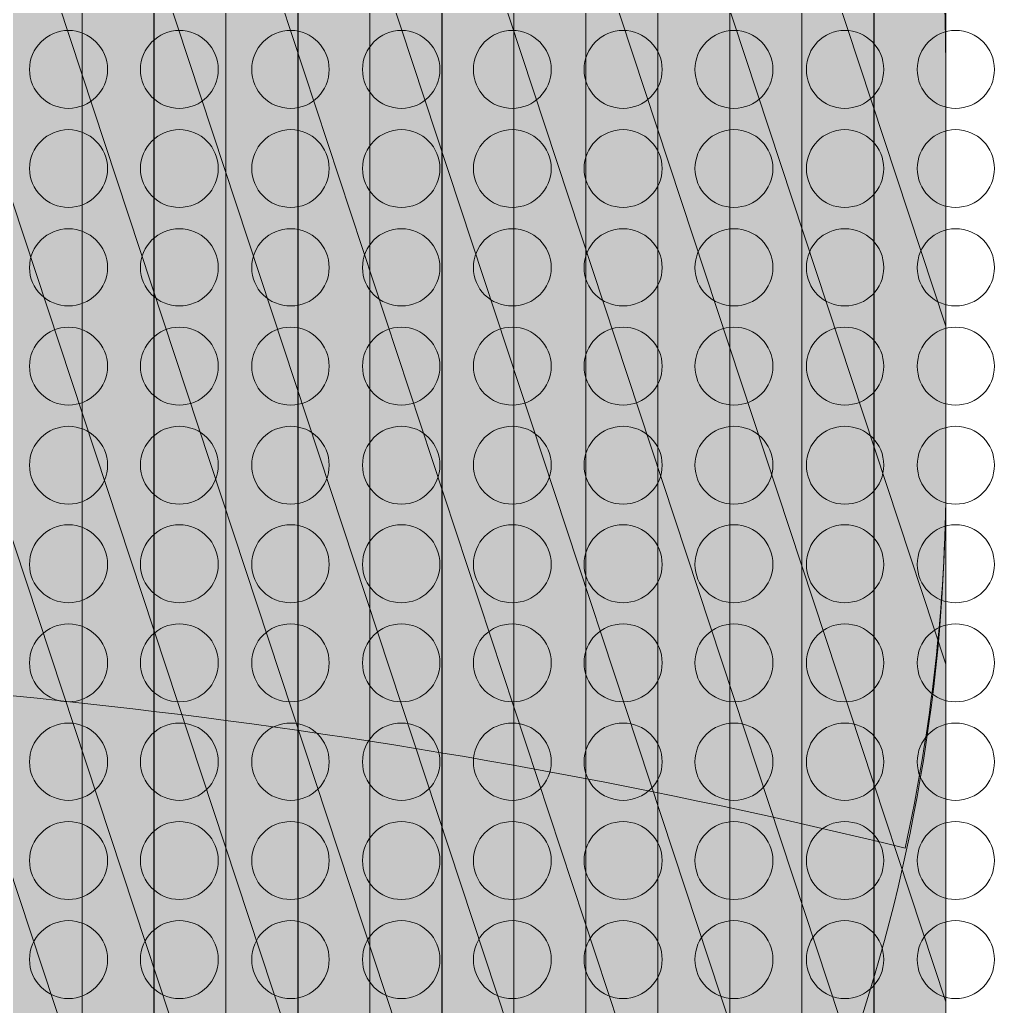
# Model space of a CAD drawing. Header units: inches. Extents: x 243 to 900, y -519 to -86.
# Drawn here: x 714.06 to 736.18, y -266.02 to -244.01 of the extents above; entities that cross this region are included whole.
import ezdxf

# ---------------------------------------------------------------- set-up
doc = ezdxf.new("R2010")
doc.units = ezdxf.units.IN
doc.header["$MEASUREMENT"] = 0
doc.layers.add('Layer 1', color=7, linetype='Continuous')

# ---------------------------------------------------------------- blocks, each defined once
blk = doc.blocks.new('block 3')
at = {"layer": 'Layer 1', "lineweight": 0}
blk.add_open_spline([(898.138, -484.267), (898.138, -494.991), (889.368, -503.763), (878.645, -503.763), (878.645, -503.763), (266.12, -503.763), (266.12, -503.763), (255.397, -503.763), (246.624, -494.991), (246.624, -484.267), (246.624, -484.267), (246.624, -108.507), (246.624, -108.507), (246.624, -97.783), (255.397, -89.011), (266.12, -89.011), (266.12, -89.011), (878.645, -89.011), (878.645, -89.011), (889.368, -89.011), (898.138, -97.783), (898.138, -108.507), (898.138, -108.507), (898.138, -484.267), (898.138, -484.267)], degree=3, knots=[0, 0, 0, 0, 1, 1, 1, 2, 2, 2, 3, 3, 3, 4, 4, 4, 5, 5, 5, 6, 6, 6, 7, 7, 7, 8, 8, 8, 8], dxfattribs=at)
blk = doc.blocks.new('block 2')
at = {"layer": 'Layer 1'}
blk.add_blockref('block 3', (0, 0), dxfattribs=at)
blk = doc.blocks.new('block 196')
at = {"layer": 'Layer 1', "lineweight": 0}
for points in [[(716.016, -245.111), (716.016, -245.6), (715.617, -245.982), (715.144, -245.982), (714.673, -245.982), (714.274, -245.6), (714.274, -245.111), (714.274, -244.64), (714.673, -244.242), (715.144, -244.242), (715.617, -244.242), (716.016, -244.64), (716.016, -245.111)], [(718.486, -245.111), (718.486, -245.6), (718.105, -245.982), (717.616, -245.982), (717.145, -245.982), (716.749, -245.6), (716.749, -245.111), (716.749, -244.64), (717.145, -244.242), (717.616, -244.242), (718.105, -244.242), (718.486, -244.64), (718.486, -245.111)], [(720.96, -245.111), (720.96, -245.6), (720.579, -245.982), (720.104, -245.982), (719.615, -245.982), (719.234, -245.6), (719.234, -245.111), (719.234, -244.64), (719.615, -244.242), (720.104, -244.242), (720.579, -244.242), (720.96, -244.64), (720.96, -245.111)], [(723.432, -245.111), (723.432, -245.6), (723.049, -245.982), (722.576, -245.982), (722.089, -245.982), (721.706, -245.6), (721.706, -245.111), (721.706, -244.64), (722.089, -244.242), (722.576, -244.242), (723.049, -244.242), (723.432, -244.64), (723.432, -245.111)], [(725.917, -245.111), (725.917, -245.6), (725.521, -245.982), (725.05, -245.982), (724.559, -245.982), (724.18, -245.6), (724.18, -245.111), (724.18, -244.64), (724.559, -244.242), (725.05, -244.242), (725.521, -244.242), (725.917, -244.64), (725.917, -245.111)], [(728.392, -245.111), (728.392, -245.6), (727.99, -245.982), (727.522, -245.982), (727.033, -245.982), (726.65, -245.6), (726.65, -245.111), (726.65, -244.64), (727.033, -244.242), (727.522, -244.242), (727.99, -244.242), (728.392, -244.64), (728.392, -245.111)], [(730.862, -245.111), (730.862, -245.6), (730.481, -245.982), (729.994, -245.982), (729.518, -245.982), (729.122, -245.6), (729.122, -245.111), (729.122, -244.64), (729.518, -244.242), (729.994, -244.242), (730.481, -244.242), (730.862, -244.64), (730.862, -245.111)], [(733.336, -245.111), (733.336, -245.6), (732.953, -245.982), (732.464, -245.982), (731.99, -245.982), (731.61, -245.6), (731.61, -245.111), (731.61, -244.64), (731.99, -244.242), (732.464, -244.242), (732.953, -244.242), (733.336, -244.64), (733.336, -245.111)], [(735.806, -245.111), (735.806, -245.6), (735.427, -245.982), (734.936, -245.982), (734.463, -245.982), (734.084, -245.6), (734.084, -245.111), (734.084, -244.64), (734.463, -244.242), (734.936, -244.242), (735.427, -244.242), (735.806, -244.64), (735.806, -245.111)]]:
    blk.add_open_spline(points, degree=3, knots=[0, 0, 0, 0, 1, 1, 1, 2, 2, 2, 3, 3, 3, 4, 4, 4, 4], dxfattribs=at)
blk = doc.blocks.new('block 197')
at = {"layer": 'Layer 1', "lineweight": 0}
for points in [[(716.016, -247.325), (716.016, -247.797), (715.617, -248.193), (715.144, -248.193), (714.673, -248.193), (714.274, -247.797), (714.274, -247.325), (714.274, -246.852), (714.673, -246.455), (715.144, -246.455), (715.617, -246.455), (716.016, -246.852), (716.016, -247.325)], [(718.486, -247.325), (718.486, -247.797), (718.105, -248.193), (717.616, -248.193), (717.145, -248.193), (716.749, -247.797), (716.749, -247.325), (716.749, -246.852), (717.145, -246.455), (717.616, -246.455), (718.105, -246.455), (718.486, -246.852), (718.486, -247.325)], [(720.96, -247.325), (720.96, -247.797), (720.579, -248.193), (720.104, -248.193), (719.615, -248.193), (719.234, -247.797), (719.234, -247.325), (719.234, -246.852), (719.615, -246.455), (720.104, -246.455), (720.579, -246.455), (720.96, -246.852), (720.96, -247.325)], [(723.432, -247.325), (723.432, -247.797), (723.049, -248.193), (722.576, -248.193), (722.089, -248.193), (721.706, -247.797), (721.706, -247.325), (721.706, -246.852), (722.089, -246.455), (722.576, -246.455), (723.049, -246.455), (723.432, -246.852), (723.432, -247.325)], [(725.917, -247.325), (725.917, -247.797), (725.521, -248.193), (725.05, -248.193), (724.559, -248.193), (724.18, -247.797), (724.18, -247.325), (724.18, -246.852), (724.559, -246.455), (725.05, -246.455), (725.521, -246.455), (725.917, -246.852), (725.917, -247.325)], [(728.392, -247.325), (728.392, -247.797), (727.99, -248.193), (727.522, -248.193), (727.033, -248.193), (726.65, -247.797), (726.65, -247.325), (726.65, -246.852), (727.033, -246.455), (727.522, -246.455), (727.99, -246.455), (728.392, -246.852), (728.392, -247.325)], [(730.862, -247.325), (730.862, -247.797), (730.481, -248.193), (729.994, -248.193), (729.518, -248.193), (729.122, -247.797), (729.122, -247.325), (729.122, -246.852), (729.518, -246.455), (729.994, -246.455), (730.481, -246.455), (730.862, -246.852), (730.862, -247.325)], [(733.336, -247.325), (733.336, -247.797), (732.953, -248.193), (732.464, -248.193), (731.99, -248.193), (731.61, -247.797), (731.61, -247.325), (731.61, -246.852), (731.99, -246.455), (732.464, -246.455), (732.953, -246.455), (733.336, -246.852), (733.336, -247.325)], [(735.806, -247.325), (735.806, -247.797), (735.427, -248.193), (734.936, -248.193), (734.463, -248.193), (734.084, -247.797), (734.084, -247.325), (734.084, -246.852), (734.463, -246.455), (734.936, -246.455), (735.427, -246.455), (735.806, -246.852), (735.806, -247.325)]]:
    blk.add_open_spline(points, degree=3, knots=[0, 0, 0, 0, 1, 1, 1, 2, 2, 2, 3, 3, 3, 4, 4, 4, 4], dxfattribs=at)
blk = doc.blocks.new('block 198')
at = {"layer": 'Layer 1', "lineweight": 0}
for points in [[(716.016, -249.538), (716.016, -250.011), (715.617, -250.392), (715.144, -250.392), (714.673, -250.392), (714.274, -250.011), (714.274, -249.538), (714.274, -249.047), (714.673, -248.669), (715.144, -248.669), (715.617, -248.669), (716.016, -249.047), (716.016, -249.538)], [(718.486, -249.538), (718.486, -250.011), (718.105, -250.392), (717.616, -250.392), (717.145, -250.392), (716.749, -250.011), (716.749, -249.538), (716.749, -249.047), (717.145, -248.669), (717.616, -248.669), (718.105, -248.669), (718.486, -249.047), (718.486, -249.538)], [(720.96, -249.538), (720.96, -250.011), (720.579, -250.392), (720.104, -250.392), (719.615, -250.392), (719.234, -250.011), (719.234, -249.538), (719.234, -249.047), (719.615, -248.669), (720.104, -248.669), (720.579, -248.669), (720.96, -249.047), (720.96, -249.538)], [(723.432, -249.538), (723.432, -250.011), (723.049, -250.392), (722.576, -250.392), (722.089, -250.392), (721.706, -250.011), (721.706, -249.538), (721.706, -249.047), (722.089, -248.669), (722.576, -248.669), (723.049, -248.669), (723.432, -249.047), (723.432, -249.538)], [(725.917, -249.538), (725.917, -250.011), (725.521, -250.392), (725.05, -250.392), (724.559, -250.392), (724.18, -250.011), (724.18, -249.538), (724.18, -249.047), (724.559, -248.669), (725.05, -248.669), (725.521, -248.669), (725.917, -249.047), (725.917, -249.538)], [(728.392, -249.538), (728.392, -250.011), (727.99, -250.392), (727.522, -250.392), (727.033, -250.392), (726.65, -250.011), (726.65, -249.538), (726.65, -249.047), (727.033, -248.669), (727.522, -248.669), (727.99, -248.669), (728.392, -249.047), (728.392, -249.538)], [(730.862, -249.538), (730.862, -250.011), (730.481, -250.392), (729.994, -250.392), (729.518, -250.392), (729.122, -250.011), (729.122, -249.538), (729.122, -249.047), (729.518, -248.669), (729.994, -248.669), (730.481, -248.669), (730.862, -249.047), (730.862, -249.538)], [(733.336, -249.538), (733.336, -250.011), (732.953, -250.392), (732.464, -250.392), (731.99, -250.392), (731.61, -250.011), (731.61, -249.538), (731.61, -249.047), (731.99, -248.669), (732.464, -248.669), (732.953, -248.669), (733.336, -249.047), (733.336, -249.538)], [(735.806, -249.538), (735.806, -250.011), (735.427, -250.392), (734.936, -250.392), (734.463, -250.392), (734.084, -250.011), (734.084, -249.538), (734.084, -249.047), (734.463, -248.669), (734.936, -248.669), (735.427, -248.669), (735.806, -249.047), (735.806, -249.538)]]:
    blk.add_open_spline(points, degree=3, knots=[0, 0, 0, 0, 1, 1, 1, 2, 2, 2, 3, 3, 3, 4, 4, 4, 4], dxfattribs=at)
blk = doc.blocks.new('block 199')
at = {"layer": 'Layer 1', "lineweight": 0}
for points in [[(716.016, -251.734), (716.016, -252.221), (715.617, -252.604), (715.144, -252.604), (714.673, -252.604), (714.274, -252.221), (714.274, -251.734), (714.274, -251.261), (714.673, -250.864), (715.144, -250.864), (715.617, -250.864), (716.016, -251.261), (716.016, -251.734)], [(718.486, -251.734), (718.486, -252.221), (718.105, -252.604), (717.616, -252.604), (717.145, -252.604), (716.749, -252.221), (716.749, -251.734), (716.749, -251.261), (717.145, -250.864), (717.616, -250.864), (718.105, -250.864), (718.486, -251.261), (718.486, -251.734)], [(720.96, -251.734), (720.96, -252.221), (720.579, -252.604), (720.104, -252.604), (719.615, -252.604), (719.234, -252.221), (719.234, -251.734), (719.234, -251.261), (719.615, -250.864), (720.104, -250.864), (720.579, -250.864), (720.96, -251.261), (720.96, -251.734)], [(723.432, -251.734), (723.432, -252.221), (723.049, -252.604), (722.576, -252.604), (722.089, -252.604), (721.706, -252.221), (721.706, -251.734), (721.706, -251.261), (722.089, -250.864), (722.576, -250.864), (723.049, -250.864), (723.432, -251.261), (723.432, -251.734)], [(725.917, -251.734), (725.917, -252.221), (725.521, -252.604), (725.05, -252.604), (724.559, -252.604), (724.18, -252.221), (724.18, -251.734), (724.18, -251.261), (724.559, -250.864), (725.05, -250.864), (725.521, -250.864), (725.917, -251.261), (725.917, -251.734)], [(728.392, -251.734), (728.392, -252.221), (727.99, -252.604), (727.522, -252.604), (727.033, -252.604), (726.65, -252.221), (726.65, -251.734), (726.65, -251.261), (727.033, -250.864), (727.522, -250.864), (727.99, -250.864), (728.392, -251.261), (728.392, -251.734)], [(730.862, -251.734), (730.862, -252.221), (730.481, -252.604), (729.994, -252.604), (729.518, -252.604), (729.122, -252.221), (729.122, -251.734), (729.122, -251.261), (729.518, -250.864), (729.994, -250.864), (730.481, -250.864), (730.862, -251.261), (730.862, -251.734)], [(733.336, -251.734), (733.336, -252.221), (732.953, -252.604), (732.464, -252.604), (731.99, -252.604), (731.61, -252.221), (731.61, -251.734), (731.61, -251.261), (731.99, -250.864), (732.464, -250.864), (732.953, -250.864), (733.336, -251.261), (733.336, -251.734)], [(735.806, -251.734), (735.806, -252.221), (735.427, -252.604), (734.936, -252.604), (734.463, -252.604), (734.084, -252.221), (734.084, -251.734), (734.084, -251.261), (734.463, -250.864), (734.936, -250.864), (735.427, -250.864), (735.806, -251.261), (735.806, -251.734)]]:
    blk.add_open_spline(points, degree=3, knots=[0, 0, 0, 0, 1, 1, 1, 2, 2, 2, 3, 3, 3, 4, 4, 4, 4], dxfattribs=at)
blk = doc.blocks.new('block 200')
at = {"layer": 'Layer 1', "lineweight": 0}
for points in [[(716.016, -253.946), (716.016, -254.42), (715.617, -254.815), (715.144, -254.815), (714.673, -254.815), (714.274, -254.42), (714.274, -253.946), (714.274, -253.46), (714.673, -253.077), (715.144, -253.077), (715.617, -253.077), (716.016, -253.46), (716.016, -253.946)], [(718.486, -253.946), (718.486, -254.42), (718.105, -254.815), (717.616, -254.815), (717.145, -254.815), (716.749, -254.42), (716.749, -253.946), (716.749, -253.46), (717.145, -253.077), (717.616, -253.077), (718.105, -253.077), (718.486, -253.46), (718.486, -253.946)], [(720.96, -253.946), (720.96, -254.42), (720.579, -254.815), (720.104, -254.815), (719.615, -254.815), (719.234, -254.42), (719.234, -253.946), (719.234, -253.46), (719.615, -253.077), (720.104, -253.077), (720.579, -253.077), (720.96, -253.46), (720.96, -253.946)], [(723.432, -253.946), (723.432, -254.42), (723.049, -254.815), (722.576, -254.815), (722.089, -254.815), (721.706, -254.42), (721.706, -253.946), (721.706, -253.46), (722.089, -253.077), (722.576, -253.077), (723.049, -253.077), (723.432, -253.46), (723.432, -253.946)], [(725.917, -253.946), (725.917, -254.42), (725.521, -254.815), (725.05, -254.815), (724.559, -254.815), (724.18, -254.42), (724.18, -253.946), (724.18, -253.46), (724.559, -253.077), (725.05, -253.077), (725.521, -253.077), (725.917, -253.46), (725.917, -253.946)], [(728.392, -253.946), (728.392, -254.42), (727.99, -254.815), (727.522, -254.815), (727.033, -254.815), (726.65, -254.42), (726.65, -253.946), (726.65, -253.46), (727.033, -253.077), (727.522, -253.077), (727.99, -253.077), (728.392, -253.46), (728.392, -253.946)], [(730.862, -253.946), (730.862, -254.42), (730.481, -254.815), (729.994, -254.815), (729.518, -254.815), (729.122, -254.42), (729.122, -253.946), (729.122, -253.46), (729.518, -253.077), (729.994, -253.077), (730.481, -253.077), (730.862, -253.46), (730.862, -253.946)], [(733.336, -253.946), (733.336, -254.42), (732.953, -254.815), (732.464, -254.815), (731.99, -254.815), (731.61, -254.42), (731.61, -253.946), (731.61, -253.46), (731.99, -253.077), (732.464, -253.077), (732.953, -253.077), (733.336, -253.46), (733.336, -253.946)], [(735.806, -253.946), (735.806, -254.42), (735.427, -254.815), (734.936, -254.815), (734.463, -254.815), (734.084, -254.42), (734.084, -253.946), (734.084, -253.46), (734.463, -253.077), (734.936, -253.077), (735.427, -253.077), (735.806, -253.46), (735.806, -253.946)]]:
    blk.add_open_spline(points, degree=3, knots=[0, 0, 0, 0, 1, 1, 1, 2, 2, 2, 3, 3, 3, 4, 4, 4, 4], dxfattribs=at)
blk = doc.blocks.new('block 201')
at = {"layer": 'Layer 1', "lineweight": 0}
for points in [[(716.016, -256.161), (716.016, -256.634), (715.617, -257.015), (715.144, -257.015), (714.673, -257.015), (714.274, -256.634), (714.274, -256.161), (714.274, -255.672), (714.673, -255.275), (715.144, -255.275), (715.617, -255.275), (716.016, -255.672), (716.016, -256.161)], [(718.486, -256.161), (718.486, -256.634), (718.105, -257.015), (717.616, -257.015), (717.145, -257.015), (716.749, -256.634), (716.749, -256.161), (716.749, -255.672), (717.145, -255.275), (717.616, -255.275), (718.105, -255.275), (718.486, -255.672), (718.486, -256.161)], [(720.96, -256.161), (720.96, -256.634), (720.579, -257.015), (720.104, -257.015), (719.615, -257.015), (719.234, -256.634), (719.234, -256.161), (719.234, -255.672), (719.615, -255.275), (720.104, -255.275), (720.579, -255.275), (720.96, -255.672), (720.96, -256.161)], [(723.432, -256.161), (723.432, -256.634), (723.049, -257.015), (722.576, -257.015), (722.089, -257.015), (721.706, -256.634), (721.706, -256.161), (721.706, -255.672), (722.089, -255.275), (722.576, -255.275), (723.049, -255.275), (723.432, -255.672), (723.432, -256.161)], [(725.917, -256.161), (725.917, -256.634), (725.521, -257.015), (725.05, -257.015), (724.559, -257.015), (724.18, -256.634), (724.18, -256.161), (724.18, -255.672), (724.559, -255.275), (725.05, -255.275), (725.521, -255.275), (725.917, -255.672), (725.917, -256.161)], [(728.392, -256.161), (728.392, -256.634), (727.99, -257.015), (727.522, -257.015), (727.033, -257.015), (726.65, -256.634), (726.65, -256.161), (726.65, -255.672), (727.033, -255.275), (727.522, -255.275), (727.99, -255.275), (728.392, -255.672), (728.392, -256.161)], [(730.862, -256.161), (730.862, -256.634), (730.481, -257.015), (729.994, -257.015), (729.518, -257.015), (729.122, -256.634), (729.122, -256.161), (729.122, -255.672), (729.518, -255.275), (729.994, -255.275), (730.481, -255.275), (730.862, -255.672), (730.862, -256.161)], [(733.336, -256.161), (733.336, -256.634), (732.953, -257.015), (732.464, -257.015), (731.99, -257.015), (731.61, -256.634), (731.61, -256.161), (731.61, -255.672), (731.99, -255.275), (732.464, -255.275), (732.953, -255.275), (733.336, -255.672), (733.336, -256.161)], [(735.806, -256.161), (735.806, -256.634), (735.427, -257.015), (734.936, -257.015), (734.463, -257.015), (734.084, -256.634), (734.084, -256.161), (734.084, -255.672), (734.463, -255.275), (734.936, -255.275), (735.427, -255.275), (735.806, -255.672), (735.806, -256.161)]]:
    blk.add_open_spline(points, degree=3, knots=[0, 0, 0, 0, 1, 1, 1, 2, 2, 2, 3, 3, 3, 4, 4, 4, 4], dxfattribs=at)
blk = doc.blocks.new('block 202')
at = {"layer": 'Layer 1', "lineweight": 0}
for points in [[(716.016, -258.357), (716.016, -258.844), (715.617, -259.226), (715.144, -259.226), (714.673, -259.226), (714.274, -258.844), (714.274, -258.357), (714.274, -257.869), (714.673, -257.488), (715.144, -257.488), (715.617, -257.488), (716.016, -257.869), (716.016, -258.357)], [(718.486, -258.357), (718.486, -258.844), (718.105, -259.226), (717.616, -259.226), (717.145, -259.226), (716.749, -258.844), (716.749, -258.357), (716.749, -257.869), (717.145, -257.488), (717.616, -257.488), (718.105, -257.488), (718.486, -257.869), (718.486, -258.357)], [(720.96, -258.357), (720.96, -258.844), (720.579, -259.226), (720.104, -259.226), (719.615, -259.226), (719.234, -258.844), (719.234, -258.357), (719.234, -257.869), (719.615, -257.488), (720.104, -257.488), (720.579, -257.488), (720.96, -257.869), (720.96, -258.357)], [(723.432, -258.357), (723.432, -258.844), (723.049, -259.226), (722.576, -259.226), (722.089, -259.226), (721.706, -258.844), (721.706, -258.357), (721.706, -257.869), (722.089, -257.488), (722.576, -257.488), (723.049, -257.488), (723.432, -257.869), (723.432, -258.357)], [(725.917, -258.357), (725.917, -258.844), (725.521, -259.226), (725.05, -259.226), (724.559, -259.226), (724.18, -258.844), (724.18, -258.357), (724.18, -257.869), (724.559, -257.488), (725.05, -257.488), (725.521, -257.488), (725.917, -257.869), (725.917, -258.357)], [(728.392, -258.357), (728.392, -258.844), (727.99, -259.226), (727.522, -259.226), (727.033, -259.226), (726.65, -258.844), (726.65, -258.357), (726.65, -257.869), (727.033, -257.488), (727.522, -257.488), (727.99, -257.488), (728.392, -257.869), (728.392, -258.357)], [(730.862, -258.357), (730.862, -258.844), (730.481, -259.226), (729.994, -259.226), (729.518, -259.226), (729.122, -258.844), (729.122, -258.357), (729.122, -257.869), (729.518, -257.488), (729.994, -257.488), (730.481, -257.488), (730.862, -257.869), (730.862, -258.357)], [(733.336, -258.357), (733.336, -258.844), (732.953, -259.226), (732.464, -259.226), (731.99, -259.226), (731.61, -258.844), (731.61, -258.357), (731.61, -257.869), (731.99, -257.488), (732.464, -257.488), (732.953, -257.488), (733.336, -257.869), (733.336, -258.357)], [(735.806, -258.357), (735.806, -258.844), (735.427, -259.226), (734.936, -259.226), (734.463, -259.226), (734.084, -258.844), (734.084, -258.357), (734.084, -257.869), (734.463, -257.488), (734.936, -257.488), (735.427, -257.488), (735.806, -257.869), (735.806, -258.357)]]:
    blk.add_open_spline(points, degree=3, knots=[0, 0, 0, 0, 1, 1, 1, 2, 2, 2, 3, 3, 3, 4, 4, 4, 4], dxfattribs=at)
blk = doc.blocks.new('block 203')
at = {"layer": 'Layer 1', "lineweight": 0}
for points in [[(716.016, -260.568), (716.016, -261.041), (715.617, -261.425), (715.144, -261.425), (714.673, -261.425), (714.274, -261.041), (714.274, -260.568), (714.274, -260.082), (714.673, -259.699), (715.144, -259.699), (715.617, -259.699), (716.016, -260.082), (716.016, -260.568)], [(718.486, -260.568), (718.486, -261.041), (718.105, -261.425), (717.616, -261.425), (717.145, -261.425), (716.749, -261.041), (716.749, -260.568), (716.749, -260.082), (717.145, -259.699), (717.616, -259.699), (718.105, -259.699), (718.486, -260.082), (718.486, -260.568)], [(720.96, -260.568), (720.96, -261.041), (720.579, -261.425), (720.104, -261.425), (719.615, -261.425), (719.234, -261.041), (719.234, -260.568), (719.234, -260.082), (719.615, -259.699), (720.104, -259.699), (720.579, -259.699), (720.96, -260.082), (720.96, -260.568)], [(723.432, -260.568), (723.432, -261.041), (723.049, -261.425), (722.576, -261.425), (722.089, -261.425), (721.706, -261.041), (721.706, -260.568), (721.706, -260.082), (722.089, -259.699), (722.576, -259.699), (723.049, -259.699), (723.432, -260.082), (723.432, -260.568)], [(725.917, -260.568), (725.917, -261.041), (725.521, -261.425), (725.05, -261.425), (724.559, -261.425), (724.18, -261.041), (724.18, -260.568), (724.18, -260.082), (724.559, -259.699), (725.05, -259.699), (725.521, -259.699), (725.917, -260.082), (725.917, -260.568)], [(728.392, -260.568), (728.392, -261.041), (727.99, -261.425), (727.522, -261.425), (727.033, -261.425), (726.65, -261.041), (726.65, -260.568), (726.65, -260.082), (727.033, -259.699), (727.522, -259.699), (727.99, -259.699), (728.392, -260.082), (728.392, -260.568)], [(730.862, -260.568), (730.862, -261.041), (730.481, -261.425), (729.994, -261.425), (729.518, -261.425), (729.122, -261.041), (729.122, -260.568), (729.122, -260.082), (729.518, -259.699), (729.994, -259.699), (730.481, -259.699), (730.862, -260.082), (730.862, -260.568)], [(733.336, -260.568), (733.336, -261.041), (732.953, -261.425), (732.464, -261.425), (731.99, -261.425), (731.61, -261.041), (731.61, -260.568), (731.61, -260.082), (731.99, -259.699), (732.464, -259.699), (732.953, -259.699), (733.336, -260.082), (733.336, -260.568)], [(735.806, -260.568), (735.806, -261.041), (735.427, -261.425), (734.936, -261.425), (734.463, -261.425), (734.084, -261.041), (734.084, -260.568), (734.084, -260.082), (734.463, -259.699), (734.936, -259.699), (735.427, -259.699), (735.806, -260.082), (735.806, -260.568)]]:
    blk.add_open_spline(points, degree=3, knots=[0, 0, 0, 0, 1, 1, 1, 2, 2, 2, 3, 3, 3, 4, 4, 4, 4], dxfattribs=at)
blk = doc.blocks.new('block 204')
at = {"layer": 'Layer 1', "lineweight": 0}
for points in [[(716.016, -262.768), (716.016, -263.255), (715.617, -263.637), (715.144, -263.637), (714.673, -263.637), (714.274, -263.255), (714.274, -262.768), (714.274, -262.294), (714.673, -261.898), (715.144, -261.898), (715.617, -261.898), (716.016, -262.294), (716.016, -262.768)], [(718.486, -262.768), (718.486, -263.255), (718.105, -263.637), (717.616, -263.637), (717.145, -263.637), (716.749, -263.255), (716.749, -262.768), (716.749, -262.294), (717.145, -261.898), (717.616, -261.898), (718.105, -261.898), (718.486, -262.294), (718.486, -262.768)], [(720.96, -262.768), (720.96, -263.255), (720.579, -263.637), (720.104, -263.637), (719.615, -263.637), (719.234, -263.255), (719.234, -262.768), (719.234, -262.294), (719.615, -261.898), (720.104, -261.898), (720.579, -261.898), (720.96, -262.294), (720.96, -262.768)], [(723.432, -262.768), (723.432, -263.255), (723.049, -263.637), (722.576, -263.637), (722.089, -263.637), (721.706, -263.255), (721.706, -262.768), (721.706, -262.294), (722.089, -261.898), (722.576, -261.898), (723.049, -261.898), (723.432, -262.294), (723.432, -262.768)], [(725.917, -262.768), (725.917, -263.255), (725.521, -263.637), (725.05, -263.637), (724.559, -263.637), (724.18, -263.255), (724.18, -262.768), (724.18, -262.294), (724.559, -261.898), (725.05, -261.898), (725.521, -261.898), (725.917, -262.294), (725.917, -262.768)], [(728.392, -262.768), (728.392, -263.255), (727.99, -263.637), (727.522, -263.637), (727.033, -263.637), (726.65, -263.255), (726.65, -262.768), (726.65, -262.294), (727.033, -261.898), (727.522, -261.898), (727.99, -261.898), (728.392, -262.294), (728.392, -262.768)], [(730.862, -262.768), (730.862, -263.255), (730.481, -263.637), (729.994, -263.637), (729.518, -263.637), (729.122, -263.255), (729.122, -262.768), (729.122, -262.294), (729.518, -261.898), (729.994, -261.898), (730.481, -261.898), (730.862, -262.294), (730.862, -262.768)], [(733.336, -262.768), (733.336, -263.255), (732.953, -263.637), (732.464, -263.637), (731.99, -263.637), (731.61, -263.255), (731.61, -262.768), (731.61, -262.294), (731.99, -261.898), (732.464, -261.898), (732.953, -261.898), (733.336, -262.294), (733.336, -262.768)], [(735.806, -262.768), (735.806, -263.255), (735.427, -263.637), (734.936, -263.637), (734.463, -263.637), (734.084, -263.255), (734.084, -262.768), (734.084, -262.294), (734.463, -261.898), (734.936, -261.898), (735.427, -261.898), (735.806, -262.294), (735.806, -262.768)]]:
    blk.add_open_spline(points, degree=3, knots=[0, 0, 0, 0, 1, 1, 1, 2, 2, 2, 3, 3, 3, 4, 4, 4, 4], dxfattribs=at)
blk = doc.blocks.new('block 205')
at = {"layer": 'Layer 1', "lineweight": 0}
for points in [[(716.016, -264.979), (716.016, -265.454), (715.617, -265.849), (715.144, -265.849), (714.673, -265.849), (714.274, -265.454), (714.274, -264.979), (714.274, -264.49), (714.673, -264.11), (715.144, -264.11), (715.617, -264.11), (716.016, -264.49), (716.016, -264.979)], [(718.486, -264.979), (718.486, -265.454), (718.105, -265.849), (717.616, -265.849), (717.145, -265.849), (716.749, -265.454), (716.749, -264.979), (716.749, -264.49), (717.145, -264.11), (717.616, -264.11), (718.105, -264.11), (718.486, -264.49), (718.486, -264.979)], [(720.96, -264.979), (720.96, -265.454), (720.579, -265.849), (720.104, -265.849), (719.615, -265.849), (719.234, -265.454), (719.234, -264.979), (719.234, -264.49), (719.615, -264.11), (720.104, -264.11), (720.579, -264.11), (720.96, -264.49), (720.96, -264.979)], [(723.432, -264.979), (723.432, -265.454), (723.049, -265.849), (722.576, -265.849), (722.089, -265.849), (721.706, -265.454), (721.706, -264.979), (721.706, -264.49), (722.089, -264.11), (722.576, -264.11), (723.049, -264.11), (723.432, -264.49), (723.432, -264.979)], [(725.917, -264.979), (725.917, -265.454), (725.521, -265.849), (725.05, -265.849), (724.559, -265.849), (724.18, -265.454), (724.18, -264.979), (724.18, -264.49), (724.559, -264.11), (725.05, -264.11), (725.521, -264.11), (725.917, -264.49), (725.917, -264.979)], [(728.392, -264.979), (728.392, -265.454), (727.99, -265.849), (727.522, -265.849), (727.033, -265.849), (726.65, -265.454), (726.65, -264.979), (726.65, -264.49), (727.033, -264.11), (727.522, -264.11), (727.99, -264.11), (728.392, -264.49), (728.392, -264.979)], [(730.862, -264.979), (730.862, -265.454), (730.481, -265.849), (729.994, -265.849), (729.518, -265.849), (729.122, -265.454), (729.122, -264.979), (729.122, -264.49), (729.518, -264.11), (729.994, -264.11), (730.481, -264.11), (730.862, -264.49), (730.862, -264.979)], [(733.336, -264.979), (733.336, -265.454), (732.953, -265.849), (732.464, -265.849), (731.99, -265.849), (731.61, -265.454), (731.61, -264.979), (731.61, -264.49), (731.99, -264.11), (732.464, -264.11), (732.953, -264.11), (733.336, -264.49), (733.336, -264.979)], [(735.806, -264.979), (735.806, -265.454), (735.427, -265.849), (734.936, -265.849), (734.463, -265.849), (734.084, -265.454), (734.084, -264.979), (734.084, -264.49), (734.463, -264.11), (734.936, -264.11), (735.427, -264.11), (735.806, -264.49), (735.806, -264.979)]]:
    blk.add_open_spline(points, degree=3, knots=[0, 0, 0, 0, 1, 1, 1, 2, 2, 2, 3, 3, 3, 4, 4, 4, 4], dxfattribs=at)
blk = doc.blocks.new('block 150')
at = {"layer": 'Layer 1'}
for name in ['block 196', 'block 197', 'block 198', 'block 199', 'block 200', 'block 201', 'block 202', 'block 203', 'block 204', 'block 205']:
    blk.add_blockref(name, (0, 0), dxfattribs=at)
blk = doc.blocks.new('block 149')
at = {"layer": 'Layer 1'}
blk.add_blockref('block 150', (0, 0), dxfattribs=at)
blk = doc.blocks.new('block 4')
at = {"layer": 'Layer 1'}
blk.add_blockref('block 149', (0, 0), dxfattribs=at)
blk = doc.blocks.new('block 291')
at = {"layer": 'Layer 1', "true_color": 0x1479be}
h = blk.add_hatch(color=152, dxfattribs=at)
h.dxf.hatch_style = 2
h.paths.add_polyline_path([(694.934, -205.731), (734.722, -326.223), (734.722, -333.76), (692.444, -205.731)])
at = {"layer": 'Layer 1', "true_color": 0x0b77bd}
h = blk.add_hatch(color=152, dxfattribs=at)
h.dxf.hatch_style = 2
h.paths.add_polyline_path([(697.422, -205.731), (734.722, -318.684), (734.722, -326.223), (694.932, -205.731)])
at = {"layer": 'Layer 1', "true_color": 0x0e75bb}
h = blk.add_hatch(color=152, dxfattribs=at)
h.dxf.hatch_style = 2
h.paths.add_polyline_path([(699.912, -205.731), (734.722, -311.146), (734.722, -318.684), (697.422, -205.731)])
h = blk.add_hatch(color=152, dxfattribs=at)
h.dxf.hatch_style = 2
h.paths.add_polyline_path([(702.4, -205.731), (734.722, -303.609), (734.722, -311.146), (699.912, -205.731)])
at = {"layer": 'Layer 1', "true_color": 0x1075bb}
h = blk.add_hatch(color=152, dxfattribs=at)
h.dxf.hatch_style = 2
h.paths.add_polyline_path([(704.888, -205.731), (734.722, -296.071), (734.722, -303.609), (702.4, -205.731)])
at = {"layer": 'Layer 1', "true_color": 0x1773b9}
h = blk.add_hatch(color=152, dxfattribs=at)
h.dxf.hatch_style = 2
h.paths.add_polyline_path([(707.379, -205.731), (734.724, -288.535), (734.724, -296.071), (704.888, -205.731)])
at = {"layer": 'Layer 1', "true_color": 0x1272b9}
h = blk.add_hatch(color=152, dxfattribs=at)
h.dxf.hatch_style = 2
h.paths.add_polyline_path([(709.867, -205.731), (734.724, -280.998), (734.724, -288.535), (707.379, -205.731)])
at = {"layer": 'Layer 1', "true_color": 0x1171b8}
h = blk.add_hatch(color=152, dxfattribs=at)
h.dxf.hatch_style = 2
h.paths.add_polyline_path([(712.357, -205.731), (734.724, -273.46), (734.724, -280.998), (709.867, -205.731)])
at = {"layer": 'Layer 1', "true_color": 0x1470b7}
h = blk.add_hatch(color=152, dxfattribs=at)
h.dxf.hatch_style = 2
h.paths.add_polyline_path([(714.848, -205.731), (734.724, -265.92), (734.724, -273.46), (712.357, -205.731)])
at = {"layer": 'Layer 1', "true_color": 0x136fb7}
h = blk.add_hatch(color=152, dxfattribs=at)
h.dxf.hatch_style = 2
h.paths.add_polyline_path([(717.336, -205.731), (734.722, -258.384), (734.722, -265.92), (714.848, -205.731)])
at = {"layer": 'Layer 1', "true_color": 0x166eb6}
h = blk.add_hatch(color=152, dxfattribs=at)
h.dxf.hatch_style = 2
h.paths.add_polyline_path([(719.826, -205.731), (734.722, -250.845), (734.722, -258.384), (717.336, -205.731)])
at = {"layer": 'Layer 1', "true_color": 0x126db5}
h = blk.add_hatch(color=152, dxfattribs=at)
h.dxf.hatch_style = 2
h.paths.add_polyline_path([(722.314, -205.731), (734.722, -243.308), (734.722, -250.845), (719.826, -205.731)])
at = {"layer": 'Layer 1', "lineweight": 0}
for points in [[(694.934, -205.731), (734.722, -326.223), (734.722, -333.76), (692.444, -205.731), (694.934, -205.731)], [(697.422, -205.731), (734.722, -318.684), (734.722, -326.223), (694.932, -205.731), (697.422, -205.731)], [(699.912, -205.731), (734.722, -311.146), (734.722, -318.684), (697.422, -205.731), (699.912, -205.731)], [(702.4, -205.731), (734.722, -303.609), (734.722, -311.146), (699.912, -205.731), (702.4, -205.731)], [(704.888, -205.731), (734.722, -296.071), (734.722, -303.609), (702.4, -205.731), (704.888, -205.731)], [(707.379, -205.731), (734.724, -288.535), (734.724, -296.071), (704.888, -205.731), (707.379, -205.731)], [(709.867, -205.731), (734.724, -280.998), (734.724, -288.535), (707.379, -205.731), (709.867, -205.731)], [(712.357, -205.731), (734.724, -273.46), (734.724, -280.998), (709.867, -205.731), (712.357, -205.731)], [(714.848, -205.731), (734.724, -265.92), (734.724, -273.46), (712.357, -205.731), (714.848, -205.731)], [(717.336, -205.731), (734.722, -258.384), (734.722, -265.92), (714.848, -205.731), (717.336, -205.731)], [(719.826, -205.731), (734.722, -250.845), (734.722, -258.384), (717.336, -205.731), (719.826, -205.731)], [(722.314, -205.731), (734.722, -243.308), (734.722, -250.845), (719.826, -205.731), (722.314, -205.731)]]:
    blk.add_lwpolyline(points, dxfattribs=at)
blk.add_open_spline([(691.095, -319.02), (691.095, -319.02), (589.582, -319.02), (589.582, -319.02), (589.582, -319.02), (589.582, -351.156), (589.582, -351.156), (589.582, -351.156), (695.458, -351.156), (695.458, -351.156), (717.145, -351.156), (734.722, -333.577), (734.722, -311.891), (734.722, -311.891), (734.722, -302.64), (734.722, -302.64), (734.722, -293.508), (731.599, -285.112), (726.37, -278.443), (731.599, -271.777), (734.722, -263.378), (734.722, -254.249), (734.722, -254.249), (734.722, -244.998), (734.722, -244.998), (734.722, -223.309), (717.145, -205.731), (695.458, -205.731), (695.458, -205.731), (619.679, -205.731), (619.679, -205.731), (619.679, -205.731), (614.577, -205.731), (614.577, -205.731), (614.577, -205.731), (589.582, -205.731), (589.582, -205.731), (589.582, -205.731), (589.582, -312.591), (589.582, -312.591), (589.582, -312.591), (619.679, -312.591), (619.679, -312.591), (619.679, -312.591), (619.679, -237.403), (619.679, -237.403), (619.679, -237.403), (691.095, -237.403), (691.095, -237.403), (697.856, -237.403), (703.336, -242.883), (703.336, -249.642), (703.336, -256.404), (697.856, -261.887), (691.095, -261.887), (691.095, -261.887), (627.844, -261.887), (627.844, -261.887), (627.844, -261.887), (627.844, -294.535), (627.844, -294.535), (627.844, -294.535), (691.095, -294.535), (691.095, -294.535), (697.856, -294.535), (703.336, -300.013), (703.336, -306.776), (703.336, -313.538), (697.856, -319.02), (691.095, -319.02)], degree=3, knots=[0, 0, 0, 0, 1, 1, 1, 2, 2, 2, 3, 3, 3, 4, 4, 4, 5, 5, 5, 6, 6, 6, 7, 7, 7, 8, 8, 8, 9, 9, 9, 10, 10, 10, 11, 11, 11, 12, 12, 12, 13, 13, 13, 14, 14, 14, 15, 15, 15, 16, 16, 16, 17, 17, 17, 18, 18, 18, 19, 19, 19, 20, 20, 20, 21, 21, 21, 22, 22, 22, 23, 23, 23, 23], dxfattribs=at)
blk = doc.blocks.new('block 290')
at = {"layer": 'Layer 1', "lineweight": 0}
blk.add_lwpolyline([(589.582, -351.156), (734.722, -351.156), (734.722, -205.731), (589.582, -205.731), (589.582, -351.156)], dxfattribs=at)
at = {"layer": 'Layer 1'}
blk.add_blockref('block 291', (0, 0), dxfattribs=at)
blk = doc.blocks.new('block 289')
at = {"layer": 'Layer 1'}
blk.add_blockref('block 290', (0, 0), dxfattribs=at)
blk = doc.blocks.new('block 293')
at = {"layer": 'Layer 1', "true_color": 0x136ab3}
h = blk.add_hatch(color=152, dxfattribs=at)
h.dxf.hatch_style = 2
h.paths.add_polyline_path([(713.843, -205.731), (715.448, -205.731), (715.448, -310.374), (713.843, -310.374)])
at = {"layer": 'Layer 1', "true_color": 0x1169b0}
h = blk.add_hatch(color=144, dxfattribs=at)
h.dxf.hatch_style = 2
h.paths.add_polyline_path([(715.448, -205.731), (717.05, -205.731), (717.05, -310.374), (715.448, -310.374)])
at = {"layer": 'Layer 1', "true_color": 0x0e68b2}
h = blk.add_hatch(color=152, dxfattribs=at)
h.dxf.hatch_style = 2
h.paths.add_polyline_path([(717.055, -205.731), (718.658, -205.731), (718.658, -310.374), (717.055, -310.374)])
at = {"layer": 'Layer 1', "true_color": 0x1066b0}
h = blk.add_hatch(color=144, dxfattribs=at)
h.dxf.hatch_style = 2
h.paths.add_polyline_path([(718.658, -205.731), (720.265, -205.731), (720.265, -310.374), (718.658, -310.374)])
at = {"layer": 'Layer 1', "true_color": 0x1365af}
h = blk.add_hatch(color=144, dxfattribs=at)
h.dxf.hatch_style = 2
h.paths.add_polyline_path([(720.268, -205.731), (721.872, -205.731), (721.872, -310.374), (720.268, -310.374)])
at = {"layer": 'Layer 1', "true_color": 0x0a65af}
h = blk.add_hatch(color=144, dxfattribs=at)
h.dxf.hatch_style = 2
h.paths.add_polyline_path([(721.872, -205.731), (723.477, -205.731), (723.477, -310.374), (721.872, -310.374)])
at = {"layer": 'Layer 1', "true_color": 0x1063af}
h = blk.add_hatch(color=144, dxfattribs=at)
h.dxf.hatch_style = 2
h.paths.add_polyline_path([(723.48, -205.731), (725.085, -205.731), (725.085, -310.374), (723.48, -310.374)])
at = {"layer": 'Layer 1', "true_color": 0x0f63ac}
h = blk.add_hatch(color=144, dxfattribs=at)
h.dxf.hatch_style = 2
h.paths.add_polyline_path([(725.085, -205.731), (726.69, -205.731), (726.69, -310.374), (725.085, -310.374)])
at = {"layer": 'Layer 1', "true_color": 0x0e61ad}
h = blk.add_hatch(color=144, dxfattribs=at)
h.dxf.hatch_style = 2
h.paths.add_polyline_path([(726.692, -205.731), (728.297, -205.731), (728.297, -310.374), (726.692, -310.374)])
at = {"layer": 'Layer 1', "true_color": 0x1261ab}
h = blk.add_hatch(color=144, dxfattribs=at)
h.dxf.hatch_style = 2
h.paths.add_polyline_path([(728.297, -205.731), (729.902, -205.731), (729.902, -310.374), (728.297, -310.374)])
at = {"layer": 'Layer 1', "true_color": 0x145fac}
h = blk.add_hatch(color=144, dxfattribs=at)
h.dxf.hatch_style = 2
h.paths.add_polyline_path([(729.905, -205.731), (731.509, -205.731), (731.509, -310.374), (729.905, -310.374)])
at = {"layer": 'Layer 1', "true_color": 0x105fa9}
h = blk.add_hatch(color=144, dxfattribs=at)
h.dxf.hatch_style = 2
h.paths.add_polyline_path([(731.509, -205.731), (733.114, -205.731), (733.114, -310.374), (731.509, -310.374)])
at = {"layer": 'Layer 1', "true_color": 0x0c5fa9}
h = blk.add_hatch(color=144, dxfattribs=at)
h.dxf.hatch_style = 2
h.paths.add_polyline_path([(733.119, -205.731), (734.722, -205.731), (734.722, -310.374), (733.119, -310.374)])
h = blk.add_hatch(color=144, dxfattribs=at)
h.dxf.hatch_style = 2
edge = h.paths.add_edge_path()
edge.add_spline(control_points=[(734.722, -310.376), (734.722, -310.376), (734.722, -205.733), (734.722, -205.733), (734.722, -205.733), (734.722, -310.376), (734.722, -310.376)], knot_values=[0, 0, 0, 0, 1, 1, 1, 2, 2, 2, 2], degree=3, periodic=1)
at = {"layer": 'Layer 1', "lineweight": 0}
for points in [[(713.843, -205.731), (715.448, -205.731), (715.448, -310.374), (713.843, -310.374), (713.843, -205.731)], [(715.448, -205.731), (717.05, -205.731), (717.05, -310.374), (715.448, -310.374), (715.448, -205.731)], [(717.055, -205.731), (718.658, -205.731), (718.658, -310.374), (717.055, -310.374), (717.055, -205.731)], [(718.658, -205.731), (720.265, -205.731), (720.265, -310.374), (718.658, -310.374), (718.658, -205.731)], [(720.268, -205.731), (721.872, -205.731), (721.872, -310.374), (720.268, -310.374), (720.268, -205.731)], [(721.872, -205.731), (723.477, -205.731), (723.477, -310.374), (721.872, -310.374), (721.872, -205.731)], [(723.48, -205.731), (725.085, -205.731), (725.085, -310.374), (723.48, -310.374), (723.48, -205.731)], [(725.085, -205.731), (726.69, -205.731), (726.69, -310.374), (725.085, -310.374), (725.085, -205.731)], [(726.692, -205.731), (728.297, -205.731), (728.297, -310.374), (726.692, -310.374), (726.692, -205.731)], [(728.297, -205.731), (729.902, -205.731), (729.902, -310.374), (728.297, -310.374), (728.297, -205.731)], [(729.905, -205.731), (731.509, -205.731), (731.509, -310.374), (729.905, -310.374), (729.905, -205.731)], [(731.509, -205.731), (733.114, -205.731), (733.114, -310.374), (731.509, -310.374), (731.509, -205.731)], [(733.119, -205.731), (734.722, -205.731), (734.722, -310.374), (733.119, -310.374), (733.119, -205.731)]]:
    blk.add_lwpolyline(points, dxfattribs=at)
for points, knots in [([(619.679, -205.733), (619.679, -205.733), (614.577, -205.733), (614.577, -205.733), (614.577, -205.733), (589.585, -205.733), (589.585, -205.733), (589.585, -205.733), (589.585, -310.374), (589.585, -310.374), (598.246, -299.877), (608.385, -290.641), (619.679, -282.975), (619.679, -282.975), (619.679, -237.403), (619.679, -237.403), (619.679, -237.403), (691.095, -237.403), (691.095, -237.403), (697.853, -237.403), (703.336, -242.88), (703.336, -249.642), (703.336, -253.078), (701.917, -256.179), (699.638, -258.405), (699.688, -258.405), (699.738, -258.401), (699.786, -258.401), (711.517, -258.401), (722.912, -259.826), (733.817, -262.491), (734.388, -259.832), (734.722, -257.081), (734.722, -254.249), (734.722, -254.249), (734.722, -244.998), (734.722, -244.998), (734.722, -223.309), (717.145, -205.733), (695.458, -205.733), (695.458, -205.733), (619.679, -205.733), (619.679, -205.733)], [0, 0, 0, 0, 1, 1, 1, 2, 2, 2, 3, 3, 3, 4, 4, 4, 5, 5, 5, 6, 6, 6, 7, 7, 7, 8, 8, 8, 9, 9, 9, 10, 10, 10, 11, 11, 11, 12, 12, 12, 13, 13, 13, 14, 14, 14, 14]), ([(734.722, -310.376), (734.722, -310.376), (734.722, -205.733), (734.722, -205.733), (734.722, -205.733), (734.722, -310.376), (734.722, -310.376)], [0, 0, 0, 0, 1, 1, 1, 2, 2, 2, 2])]:
    blk.add_open_spline(points, degree=3, knots=knots, dxfattribs=at)
blk = doc.blocks.new('block 283')
at = {"layer": 'Layer 1'}
for name in ['block 289', 'block 293']:
    blk.add_blockref(name, (0, 0), dxfattribs=at)

msp = doc.modelspace()

# ---------------------------------------------------------------- linework, layer by layer
at = {"layer": 'Layer 1', "lineweight": 0}
msp.add_open_spline([(771.889, -89.011), (771.889, -89.011), (266.12, -89.011), (266.12, -89.011), (255.397, -89.011), (246.624, -97.783), (246.624, -108.507), (246.624, -108.507), (246.624, -499.044), (246.624, -499.044), (246.624, -509.767), (255.397, -518.54), (266.12, -518.54), (266.12, -518.54), (371.556, -518.54), (371.556, -518.54), (400.967, -304.591), (562.913, -132.915), (771.889, -89.011)], degree=3, knots=[0, 0, 0, 0, 1, 1, 1, 2, 2, 2, 3, 3, 3, 4, 4, 4, 5, 5, 5, 6, 6, 6, 6], dxfattribs=at)

# ---------------------------------------------------------------- block references
at = {"layer": 'Layer 1'}
for name in ['block 2', 'block 4', 'block 283']:
    msp.add_blockref(name, (0, 0), dxfattribs=at)

doc.saveas('drawing.dxf')
